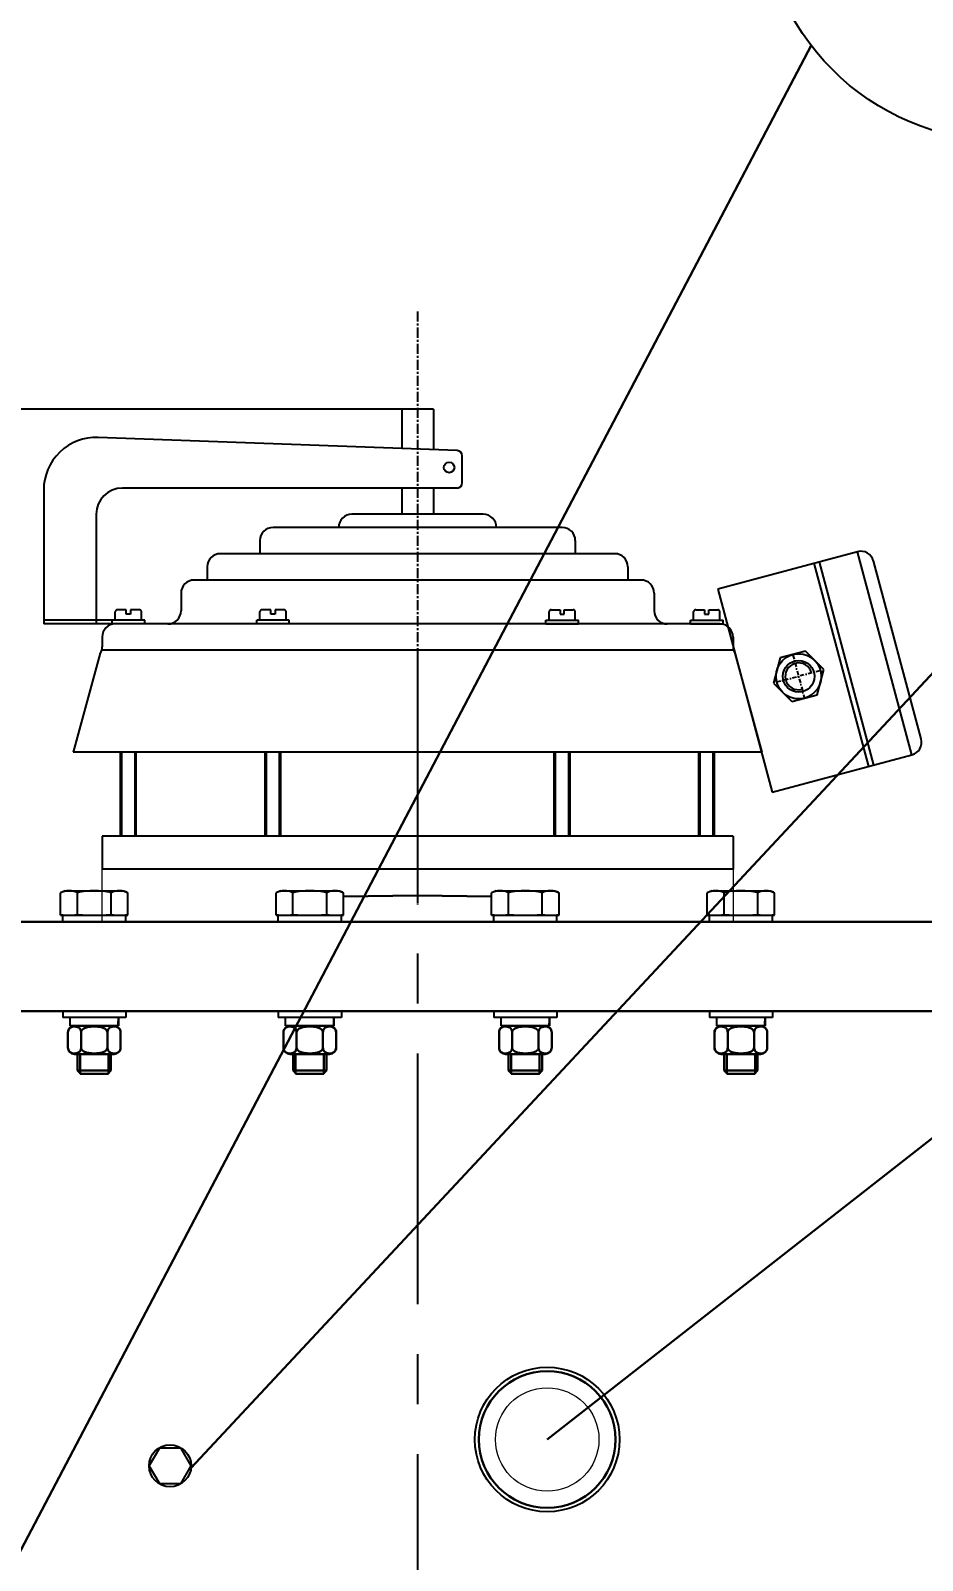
# Model space of a CAD drawing. Extents: x 54056 to 359947, y -41534 to 373650.
# Drawn here: x 80260 to 80599, y -35448 to -34866 of the extents above; entities that cross this region are included whole.
import ezdxf

# ---------------------------------------------------------------- set-up
doc = ezdxf.new("R2010")
doc.units = 0
doc.header["$LTSCALE"] = 3
doc.header["$MEASUREMENT"] = 0
for name, pattern in [('CENTER', [50.8, 31.75, -6.35, 6.35, -6.35]), ('CENTERX2', [20.32, 12.7, -2.54, 2.54, -2.54]), ('DASHDOT', [1, 0.5, -0.25, 0, -0.25])]:
    doc.linetypes.add(name, pattern=pattern)
doc.layers.get('0').update_dxf_attribs({"linetype": 'CONTINUOUS', "lineweight": 30})
doc.layers.get('DEFPOINTS').update_dxf_attribs({"linetype": 'CONTINUOUS', "lineweight": 20})
for name, color, linetype in [('02___PRT_ALL_AXES', 7, 'CONTINUOUS'), ('02__ASM_ALL_AXES', 7, 'CONTINUOUS'), ('08', 1, 'CONTINUOUS'), ('1', 6, 'CENTER'), ('2', 7, 'CONTINUOUS'), ('DASH_DOT_LINE', 255, 'DASHDOT'), ('THICK_LINE', 255, 'CONTINUOUS'), ('THIN_LINE', 255, 'CONTINUOUS')]:
    doc.layers.add(name, color=color, linetype=linetype)
doc.layers.add('DIM', color=4, linetype='CONTINUOUS', lineweight=20)
doc.layers.add('标注、文本', color=3, linetype='CONTINUOUS', lineweight=25)
doc.styles.get("Standard").update_dxf_attribs({"font": 'STFANGSO.TTF', "width": 0.7})
doc.dimstyles.new('1-15', dxfattribs={"dimscale": 20, "dimtxt": 3.5, "dimasz": 2, "dimexe": 1.5, "dimexo": 0.5, "dimgap": 0.5, "dimtad": 1, "dimtoh": 1, "dimdec": 1, "dimdsep": 46, "dimtxsty": 'Standard', "dimcen": 2.5, "dimclrd": 3, "dimclre": 3, "dimclrt": 3, "dimadec": 0, "dimazin": 2, "dimtfac": 1, "dimtdec": 1, "dimtmove": 0, "dimatfit": 2, "dimfxl": 1, "dimarcsym": 0})

# ---------------------------------------------------------------- blocks, each defined once
blk = doc.blocks.new('YALISHIYFANGFAF')
at = {"layer": '1'}
for p, q in [((58212.78, -167523.55), (58211.28, -167523.55)), ((58211.28, -167535.95), (58211.28, -167523.55)), ((58212.78, -167535.95), (58212.78, -167523.55)), ((58207.38, -167528.95), (58207.38, -167525.55)), ((58209.08, -167528.95), (58207.38, -167528.95)), ((58211.28, -167524.75), (58208.18, -167524.75)), ((58209.08, -167530.55), (58209.08, -167528.95)), ((58211.28, -167534.75), (58211.28, -167524.75)), ((58293.56, -167526.75), (58261.56, -167526.75)), ((58207.38, -167533.95), (58207.38, -167530.55)), ((58207.38, -167530.55), (58209.08, -167530.55)), ((58211.28, -167534.75), (58208.18, -167534.75)), ((58293.56, -167532.75), (58261.56, -167532.75)), ((58212.78, -167535.95), (58211.28, -167535.95)), ((58207.38, -167583.95), (58207.38, -167580.55)), ((58211.28, -167579.75), (58208.18, -167579.75)), ((58212.78, -167578.55), (58211.28, -167578.55)), ((58211.28, -167590.95), (58211.28, -167578.55)), ((58211.28, -167589.75), (58211.28, -167579.75)), ((58212.78, -167590.95), (58212.78, -167578.55)), ((58293.56, -167581.75), (58261.56, -167581.75)), ((58209.08, -167583.95), (58207.38, -167583.95)), ((58207.38, -167588.95), (58207.38, -167585.55)), ((58207.38, -167585.55), (58209.08, -167585.55)), ((58209.08, -167585.55), (58209.08, -167583.95)), ((58293.56, -167587.75), (58261.56, -167587.75)), ((58211.28, -167589.75), (58208.18, -167589.75)), ((58212.78, -167590.95), (58211.28, -167590.95)), ((58207.38, -167690.55), (58207.38, -167693.95)), ((58211.28, -167689.75), (58208.18, -167689.75)), ((58212.78, -167688.55), (58211.28, -167688.55)), ((58211.28, -167688.55), (58211.28, -167700.95)), ((58211.28, -167689.75), (58211.28, -167699.75)), ((58212.78, -167688.55), (58212.78, -167700.95)), ((58293.56, -167691.75), (58261.56, -167691.75)), ((58207.38, -167693.95), (58209.08, -167693.95)), ((58209.08, -167695.55), (58207.38, -167695.55)), ((58207.38, -167695.55), (58207.38, -167698.95)), ((58209.08, -167693.95), (58209.08, -167695.55)), ((58293.56, -167697.75), (58261.56, -167697.75)), ((58211.28, -167699.75), (58208.18, -167699.75)), ((58212.78, -167700.95), (58211.28, -167700.95)), ((58211.28, -167744.75), (58208.18, -167744.75)), ((58212.78, -167743.55), (58211.28, -167743.55)), ((58211.28, -167743.55), (58211.28, -167755.95)), ((58211.28, -167744.75), (58211.28, -167754.75)), ((58212.78, -167743.55), (58212.78, -167755.95)), ((58207.38, -167745.55), (58207.38, -167748.95)), ((58207.38, -167748.95), (58209.08, -167748.95)), ((58209.08, -167750.55), (58207.38, -167750.55)), ((58207.38, -167750.55), (58207.38, -167753.95)), ((58209.08, -167748.95), (58209.08, -167750.55)), ((58293.56, -167746.75), (58261.56, -167746.75)), ((58211.28, -167754.75), (58208.18, -167754.75)), ((58212.78, -167755.95), (58211.28, -167755.95)), ((58293.56, -167752.75), (58261.56, -167752.75))]:
    blk.add_line(p, q, dxfattribs=at)
at = {"layer": '1', "color": 1, "linetype": 'CENTERX2', "lineweight": -3, "ltscale": 0.1}
blk.add_line((58093.96, -167639.75), (58319.66, -167639.75), dxfattribs=at)
at = {"layer": '1'}
for centre, start, end in [((58208.18, -167525.55), 90, 180), ((58208.18, -167533.95), 180, 270), ((58208.18, -167580.55), 90, 180), ((58208.18, -167588.95), 180, 270), ((58208.18, -167690.55), 90, 180), ((58208.18, -167698.95), 180, 270), ((58208.18, -167745.55), 90, 180), ((58208.18, -167753.95), 180, 270)]:
    blk.add_arc(centre, 0.8, start, end, dxfattribs=at)
at = {"layer": '2'}
for p, q in [((58293.56, -167527.25), (58261.56, -167527.25)), ((58293.56, -167532.25), (58261.56, -167532.25)), ((58293.56, -167582.25), (58261.56, -167582.25)), ((58293.56, -167587.25), (58261.56, -167587.25)), ((58293.56, -167692.25), (58261.56, -167692.25)), ((58293.56, -167697.25), (58261.56, -167697.25)), ((58293.56, -167747.25), (58261.56, -167747.25)), ((58293.56, -167752.25), (58261.56, -167752.25))]:
    blk.add_line(p, q, dxfattribs=at)
at = {"layer": 'DASH_DOT_LINE', "color": 1, "linetype": 'DASHDOT'}
for p, q in [((58230.56, -167486.76), (58234.86, -167502.8)), ((58224.69, -167496.93), (58240.73, -167492.63))]:
    blk.add_line(p, q, dxfattribs=at)
at = {"layer": 'THICK_LINE', "color": 95, "linetype": 'Continuous'}
for p, q in [((58230.14, -167485.19), (58223.12, -167492.21)), ((58239.73, -167487.76), (58230.14, -167485.19)), ((58242.29, -167497.35), (58239.73, -167487.76)), ((58223.12, -167492.21), (58225.69, -167501.8)), ((58235.28, -167504.37), (58242.29, -167497.35)), ((58225.69, -167501.8), (58235.28, -167504.37))]:
    blk.add_line(p, q, dxfattribs=at)
for radius in [8.6, 6]:
    blk.add_circle((58232.71, -167494.78), radius, dxfattribs=at)
at = {"layer": 'THIN_LINE', "color": 7, "linetype": 'Continuous'}
blk.add_arc((58232.71, -167494.78), 5.1, 105, 15, dxfattribs=at)
at = {"layer": '标注、文本'}
for p, q in [((58262.57, -167451.69), (58185.3, -167472.39)), ((58256.45, -167448.15), (58188.83, -167466.27)), ((58276.81, -167504.81), (58262.57, -167451.69)), ((58266.45, -167466.17), (58189.18, -167486.88)), ((58266.97, -167468.11), (58189.7, -167488.81)), ((58185.3, -167472.39), (58199.53, -167525.52)), ((58199.53, -167525.52), (58276.81, -167504.81)), ((58223.95, -167519.06), (58261.56, -167508.75)), ((58261.56, -167508.75), (58261.56, -167770.75)), ((58217.78, -167519.75), (58221.43, -167519.75)), ((58222.78, -167519.75), (58222.78, -167759.75)), ((58293.56, -167519.75), (58293.56, -167759.75)), ((58293.56, -167519.75), (58306.06, -167519.75)), ((58306.06, -167519.75), (58306.06, -167759.75)), ((58212.78, -167524.75), (58212.78, -167544.75)), ((58212.78, -167544.75), (58212.78, -167734.75)), ((58201.06, -167549.75), (58207.78, -167549.75)), ((58196.06, -167554.75), (58196.06, -167724.75)), ((58191.06, -167559.75), (58196.06, -167559.75)), ((58186.06, -167564.75), (58186.06, -167714.75)), ((58181.06, -167579.75), (58186.06, -167579.75)), ((58176.06, -167584.75), (58176.06, -167694.75)), ((58176.06, -167609.75), (58176.06, -167609.75)), ((58171.06, -167614.75), (58171.06, -167664.75)), ((58146.83, -167624.68), (58141.82, -167761.26)), ((58159.06, -167622.75), (58148.83, -167622.75)), ((58161.06, -167624.75), (58161.06, -167751.99)), ((58131.06, -167633.75), (58131.06, -167645.75)), ((58131.06, -167633.75), (58146.5, -167633.75)), ((58161.06, -167633.75), (58171.06, -167633.75)), ((58131.06, -167645.75), (58146.06, -167645.75)), ((58161.06, -167645.75), (58171.06, -167645.75)), ((58176.06, -167669.75), (58176.06, -167669.75)), ((58181.06, -167699.75), (58186.06, -167699.75)), ((58191.06, -167719.75), (58196.06, -167719.75)), ((58201.06, -167729.75), (58207.78, -167729.75)), ((58212.78, -167734.75), (58212.78, -167754.75)), ((58211.28, -167755.95), (58211.28, -167781.99)), ((58212.78, -167754.75), (58212.78, -167781.99)), ((58171.06, -167761.99), (58212.78, -167761.99)), ((58217.78, -167759.75), (58221.43, -167759.75)), ((58223.95, -167760.44), (58261.56, -167770.75)), ((58293.56, -167759.75), (58306.06, -167759.75)), ((58161.81, -167781.99), (58212.78, -167781.99))]:
    blk.add_line(p, q, dxfattribs=at)
blk.add_circle((58153.25, -167627.75), 2, dxfattribs=at)
for centre, radius, start, end in [((58257.74, -167452.98), 5, 15, 105), ((58190.13, -167471.1), 5, 105, 195), ((58217.78, -167524.75), 5, 90, 180), ((58221.43, -167514.75), 5, 270, 300.36239), ((58207.78, -167544.75), 5, 270, 0), ((58201.06, -167554.75), 5, 90, 180), ((58191.06, -167564.75), 5, 90, 180), ((58181.06, -167584.75), 5, 90, 180), ((58176.06, -167614.75), 5, 90, 180), ((58148.83, -167624.75), 2, 90, 177.89826), ((58159.06, -167624.75), 2, 0, 90), ((58176.06, -167664.75), 5, 180, 270), ((58181.06, -167694.75), 5, 180, 270), ((58191.06, -167714.75), 5, 180, 270), ((58201.06, -167724.75), 5, 180, 270), ((58207.78, -167734.75), 5, 360, 90), ((58171.06, -167751.99), 10, 180, 270), ((58217.78, -167754.75), 5, 180, 270), ((58161.81, -167761.99), 20, 177.89826, 270), ((58221.43, -167764.75), 5, 59.63761, 90)]:
    blk.add_arc(centre, radius, start, end, dxfattribs=at)
blk = doc.blocks.new('*D80')
at = {"color": 3, "linetype": 'ByBlock', "lineweight": -2, "transparency": 16777216}
for p, q in [((80402.74, -35010.15), (78008.98, -35010.15)), ((78038.98, -35050.15), (78038.98, -37325.15)), ((78746.13, -37365.15), (78008.98, -37365.15))]:
    blk.add_line(p, q, dxfattribs=at)
at = {"color": 3, "linetype": 'ByBlock', "transparency": 16777216}
for points in [[(78032.32, -35050.15), (78045.65, -35050.15), (78038.98, -35010.15)], [(78032.32, -37325.15), (78045.65, -37325.15), (78038.98, -37365.15)]]:
    blk.add_solid(points, dxfattribs=at)
at = {"layer": 'DEFPOINTS', "color": 0, "linetype": 'ByBlock', "transparency": 16777216}
for p in [(80412.74, -35010.15), (78038.98, -37365.15), (78756.13, -37365.15)]:
    blk.add_point(p, dxfattribs=at)
at = {"color": 3, "linetype": 'ByBlock', "lineweight": 30, "transparency": 16777216, "insert": (77993.14, -36187.65), "char_height": 70, "attachment_point": 5, "rotation": 90}
blk.add_mtext('2105', dxfattribs=at)

msp = doc.modelspace()

# ---------------------------------------------------------------- linework, layer by layer
at = {"color": 1, "linetype": 'ByBlock'}
for p, q in [((80320.527, -35413.116), (80829.066, -34867.672)), ((80219.843, -35512.353), (80556.464, -34871.772)), ((80456.065, -35402.153), (81133.563, -34871.772))]:
    msp.add_line(p, q, dxfattribs=at)
at = {"color": 7, "linetype": 'Continuous'}
for p, q in [((80406.74, -35195.153), (80378.572, -35195.555)), ((80406.74, -35195.153), (80434.908, -35195.555)), ((79425.74, -35205.153), (81387.74, -35205.153)), ((80270.908, -35202.653), (80271.864, -35202.653)), ((80276.369, -35202.653), (80279.236, -35202.653)), ((80288.244, -35202.653), (80291.111, -35202.653)), ((80295.616, -35202.653), (80296.572, -35202.653)), ((80352.908, -35202.653), (80353.864, -35202.653)), ((80358.369, -35202.653), (80361.236, -35202.653)), ((80370.244, -35202.653), (80373.111, -35202.653)), ((80377.616, -35202.653), (80378.572, -35202.653)), ((80434.908, -35202.653), (80435.864, -35202.653)), ((80440.369, -35202.653), (80443.236, -35202.653)), ((80452.244, -35202.653), (80455.111, -35202.653)), ((80459.616, -35202.653), (80460.572, -35202.653)), ((80516.908, -35202.653), (80517.864, -35202.653)), ((80522.369, -35202.653), (80525.236, -35202.653)), ((80534.244, -35202.653), (80537.111, -35202.653)), ((80541.616, -35202.653), (80542.572, -35202.653)), ((81210.74, -35239.153), (79419.74, -35239.153)), ((80273.725, -35253.049), (80273.725, -35247.257)), ((80274.54, -35244.753), (80292.94, -35244.753)), ((80278.733, -35253.049), (80278.733, -35247.257)), ((80288.748, -35253.049), (80288.748, -35247.257)), ((80292.744, -35244.753), (80292.744, -35244.747)), ((80292.94, -35244.753), (80292.94, -35241.98)), ((80293.755, -35253.049), (80293.755, -35247.257)), ((80355.725, -35253.049), (80355.725, -35247.257)), ((80356.54, -35244.753), (80374.94, -35244.753)), ((80360.733, -35253.049), (80360.733, -35247.257)), ((80370.748, -35253.049), (80370.748, -35247.257)), ((80374.744, -35244.753), (80374.744, -35244.747)), ((80374.94, -35244.753), (80374.94, -35241.98)), ((80375.755, -35253.049), (80375.755, -35247.257)), ((80437.725, -35253.049), (80437.725, -35247.257)), ((80438.54, -35244.753), (80456.94, -35244.753)), ((80442.733, -35253.049), (80442.733, -35247.257)), ((80452.748, -35253.049), (80452.748, -35247.257)), ((80456.744, -35244.753), (80456.744, -35244.747)), ((80456.94, -35244.753), (80456.94, -35241.98)), ((80457.755, -35253.049), (80457.755, -35247.257)), ((80519.725, -35253.049), (80519.725, -35247.257)), ((80520.54, -35244.753), (80538.94, -35244.753)), ((80524.733, -35253.049), (80524.733, -35247.257)), ((80534.748, -35253.049), (80534.748, -35247.257)), ((80538.744, -35244.753), (80538.744, -35244.747)), ((80538.94, -35244.753), (80538.94, -35241.98)), ((80539.755, -35253.049), (80539.755, -35247.257)), ((80276.229, -35255.553), (80291.251, -35255.553)), ((80277.39, -35255.553), (80277.39, -35261.708)), ((80290.09, -35255.553), (80290.09, -35261.708)), ((80358.229, -35255.553), (80373.251, -35255.553)), ((80359.39, -35255.553), (80359.39, -35261.708)), ((80372.09, -35255.553), (80372.09, -35261.708)), ((80440.229, -35255.553), (80455.251, -35255.553)), ((80441.39, -35255.553), (80441.39, -35261.708)), ((80454.09, -35255.553), (80454.09, -35261.708)), ((80522.229, -35255.553), (80537.251, -35255.553)), ((80523.39, -35255.553), (80523.39, -35261.708)), ((80536.09, -35255.553), (80536.09, -35261.708)), ((80278.66, -35262.978), (80277.39, -35261.708)), ((80290.09, -35261.708), (80277.39, -35261.708)), ((80278.343, -35262.978), (80289.138, -35262.978)), ((80288.82, -35262.978), (80290.09, -35261.708)), ((80360.66, -35262.978), (80359.39, -35261.708)), ((80372.09, -35261.708), (80359.39, -35261.708)), ((80360.343, -35262.978), (80371.138, -35262.978)), ((80370.82, -35262.978), (80372.09, -35261.708)), ((80442.66, -35262.978), (80441.39, -35261.708)), ((80454.09, -35261.708), (80441.39, -35261.708)), ((80442.343, -35262.978), (80453.138, -35262.978)), ((80452.82, -35262.978), (80454.09, -35261.708)), ((80524.66, -35262.978), (80523.39, -35261.708)), ((80536.09, -35261.708), (80523.39, -35261.708)), ((80524.343, -35262.978), (80535.138, -35262.978)), ((80534.82, -35262.978), (80536.09, -35261.708))]:
    msp.add_line(p, q, dxfattribs=at)
at = {"color": 2, "linetype": 'Continuous'}
for p, q in [((80278.343, -35262.978), (80278.343, -35255.553)), ((80289.138, -35262.978), (80289.138, -35255.553)), ((80360.343, -35262.978), (80360.343, -35255.553)), ((80371.138, -35262.978), (80371.138, -35255.553)), ((80442.343, -35262.978), (80442.343, -35255.553)), ((80453.138, -35262.978), (80453.138, -35255.553)), ((80524.343, -35262.978), (80524.343, -35255.553)), ((80535.138, -35262.978), (80535.138, -35255.553))]:
    msp.add_line(p, q, dxfattribs=at)
at = {"color": 7, "linetype": 'Continuous'}
msp.add_circle((80456.065, -35402.153), 26, dxfattribs=at)
for centre, start, end in [((80276.229, -35247.257), 90, 179.999794), ((80291.251, -35247.257), 0, 90), ((80358.229, -35247.257), 90, 179.999794), ((80373.251, -35247.257), 0, 90), ((80440.229, -35247.257), 90, 179.999794), ((80455.251, -35247.257), 0, 90), ((80522.229, -35247.257), 90, 179.999794), ((80537.251, -35247.257), 0, 90), ((80276.229, -35253.049), 180.000002, 270), ((80291.251, -35253.049), 270, 359.999871), ((80358.229, -35253.049), 180.000002, 270), ((80373.251, -35253.049), 270, 359.999871), ((80440.229, -35253.049), 180.000002, 270), ((80455.251, -35253.049), 270, 359.999871), ((80522.229, -35253.049), 180.000002, 270), ((80537.251, -35253.049), 270, 359.999871)]:
    msp.add_arc(centre, 2.504, start, end, dxfattribs=at)
for centre, start_param, end_param in [((80283.74, -35241.48), 4.5058642, 4.7015192), ((80283.74, -35241.98), -1.7457208, -1.5527772), ((80365.74, -35241.48), 4.5058642, 4.7015192), ((80365.74, -35241.98), -1.7457208, -1.5527772), ((80447.74, -35241.48), 4.5058642, 4.7015192), ((80447.74, -35241.98), -1.7457208, -1.5527772), ((80529.74, -35241.48), 4.5058642, 4.7015192), ((80529.74, -35241.98), -1.7457208, -1.5527772)]:
    msp.add_ellipse(centre, major_axis=(0, 15.935), ratio=0.5773503, start_param=start_param, end_param=end_param, dxfattribs=at)
for points, knots in [([(80277.39, -35245.228), (80277.063, -35245.106), (80276.36, -35245.001), (80275.281, -35245.085), (80274.073, -35245.686), (80273.725, -35246.699), (80273.725, -35247.257)], [0, 0, 0, 0, 0.2140288, 0.4263906, 0.658478, 1, 1, 1, 1]), ([(80278.733, -35247.257), (80278.733, -35246.751), (80278.461, -35245.848), (80277.714, -35245.349), (80277.39, -35245.228)], [0, 0, 0, 0, 0.5933627, 1, 1, 1, 1]), ([(80288.748, -35247.257), (80288.748, -35247.011), (80288.588, -35246.512), (80288.056, -35245.975), (80287.404, -35245.606), (80286.463, -35245.279), (80285.23, -35245.081), (80283.741, -35245.018), (80282.251, -35245.081), (80281.018, -35245.278), (80280.077, -35245.606), (80279.425, -35245.975), (80278.892, -35246.512), (80278.733, -35247.011), (80278.733, -35247.257)], [0, 0, 0, 0, 0.0619982, 0.1243731, 0.1869244, 0.2495357, 0.3746946, 0.4999514, 0.6252133, 0.7503915, 0.8130192, 0.8755882, 0.9379929, 1, 1, 1, 1]), ([(80290.09, -35245.228), (80289.765, -35245.35), (80289.019, -35245.848), (80288.748, -35246.751), (80288.748, -35247.257)], [0, 0, 0, 0, 0.4066719, 1, 1, 1, 1]), ([(80293.755, -35247.257), (80293.755, -35246.699), (80293.407, -35245.686), (80292.199, -35245.085), (80291.12, -35245.001), (80290.417, -35245.106), (80290.09, -35245.228)], [0, 0, 0, 0, 0.3414928, 0.5735687, 0.7859444, 1, 1, 1, 1]), ([(80359.39, -35245.228), (80359.063, -35245.106), (80358.36, -35245.001), (80357.281, -35245.085), (80356.073, -35245.686), (80355.725, -35246.699), (80355.725, -35247.257)], [0, 0, 0, 0, 0.2140288, 0.4263906, 0.658478, 1, 1, 1, 1]), ([(80360.733, -35247.257), (80360.733, -35246.751), (80360.461, -35245.848), (80359.714, -35245.349), (80359.39, -35245.228)], [0, 0, 0, 0, 0.5933627, 1, 1, 1, 1]), ([(80370.748, -35247.257), (80370.748, -35247.011), (80370.588, -35246.512), (80370.056, -35245.975), (80369.404, -35245.606), (80368.463, -35245.279), (80367.23, -35245.081), (80365.741, -35245.018), (80364.251, -35245.081), (80363.018, -35245.278), (80362.077, -35245.606), (80361.425, -35245.975), (80360.892, -35246.512), (80360.733, -35247.011), (80360.733, -35247.257)], [0, 0, 0, 0, 0.0619982, 0.1243731, 0.1869244, 0.2495357, 0.3746946, 0.4999514, 0.6252133, 0.7503915, 0.8130192, 0.8755882, 0.9379929, 1, 1, 1, 1]), ([(80372.09, -35245.228), (80371.765, -35245.35), (80371.019, -35245.848), (80370.748, -35246.751), (80370.748, -35247.257)], [0, 0, 0, 0, 0.4066719, 1, 1, 1, 1]), ([(80375.755, -35247.257), (80375.755, -35246.699), (80375.407, -35245.686), (80374.199, -35245.085), (80373.12, -35245.001), (80372.417, -35245.106), (80372.09, -35245.228)], [0, 0, 0, 0, 0.3414928, 0.5735687, 0.7859444, 1, 1, 1, 1]), ([(80441.39, -35245.228), (80441.063, -35245.106), (80440.36, -35245.001), (80439.281, -35245.085), (80438.073, -35245.686), (80437.725, -35246.699), (80437.725, -35247.257)], [0, 0, 0, 0, 0.2140288, 0.4263906, 0.658478, 1, 1, 1, 1]), ([(80442.733, -35247.257), (80442.733, -35246.751), (80442.461, -35245.848), (80441.714, -35245.349), (80441.39, -35245.228)], [0, 0, 0, 0, 0.5933627, 1, 1, 1, 1]), ([(80452.748, -35247.257), (80452.748, -35247.011), (80452.588, -35246.512), (80452.056, -35245.975), (80451.404, -35245.606), (80450.463, -35245.279), (80449.23, -35245.081), (80447.741, -35245.018), (80446.251, -35245.081), (80445.018, -35245.278), (80444.077, -35245.606), (80443.425, -35245.975), (80442.892, -35246.512), (80442.733, -35247.011), (80442.733, -35247.257)], [0, 0, 0, 0, 0.0619982, 0.1243731, 0.1869244, 0.2495357, 0.3746946, 0.4999514, 0.6252133, 0.7503915, 0.8130192, 0.8755882, 0.9379929, 1, 1, 1, 1]), ([(80454.09, -35245.228), (80453.765, -35245.35), (80453.019, -35245.848), (80452.748, -35246.751), (80452.748, -35247.257)], [0, 0, 0, 0, 0.4066719, 1, 1, 1, 1]), ([(80457.755, -35247.257), (80457.755, -35246.699), (80457.407, -35245.686), (80456.199, -35245.085), (80455.12, -35245.001), (80454.417, -35245.106), (80454.09, -35245.228)], [0, 0, 0, 0, 0.3414928, 0.5735687, 0.7859444, 1, 1, 1, 1]), ([(80523.39, -35245.228), (80523.063, -35245.106), (80522.36, -35245.001), (80521.281, -35245.085), (80520.073, -35245.686), (80519.725, -35246.699), (80519.725, -35247.257)], [0, 0, 0, 0, 0.2140288, 0.4263906, 0.658478, 1, 1, 1, 1]), ([(80524.733, -35247.257), (80524.733, -35246.751), (80524.461, -35245.848), (80523.714, -35245.349), (80523.39, -35245.228)], [0, 0, 0, 0, 0.5933627, 1, 1, 1, 1]), ([(80534.748, -35247.257), (80534.748, -35247.011), (80534.588, -35246.512), (80534.056, -35245.975), (80533.404, -35245.606), (80532.463, -35245.279), (80531.23, -35245.081), (80529.741, -35245.018), (80528.251, -35245.081), (80527.018, -35245.278), (80526.077, -35245.606), (80525.425, -35245.975), (80524.892, -35246.512), (80524.733, -35247.011), (80524.733, -35247.257)], [0, 0, 0, 0, 0.0619982, 0.1243731, 0.1869244, 0.2495357, 0.3746946, 0.4999514, 0.6252133, 0.7503915, 0.8130192, 0.8755882, 0.9379929, 1, 1, 1, 1]), ([(80536.09, -35245.228), (80535.765, -35245.35), (80535.019, -35245.848), (80534.748, -35246.751), (80534.748, -35247.257)], [0, 0, 0, 0, 0.4066719, 1, 1, 1, 1]), ([(80539.755, -35247.257), (80539.755, -35246.699), (80539.407, -35245.686), (80538.199, -35245.085), (80537.12, -35245.001), (80536.417, -35245.106), (80536.09, -35245.228)], [0, 0, 0, 0, 0.3414928, 0.5735687, 0.7859444, 1, 1, 1, 1]), ([(80273.725, -35253.049), (80273.725, -35253.607), (80274.073, -35254.619), (80275.281, -35255.221), (80276.36, -35255.304), (80277.063, -35255.2), (80277.39, -35255.077)], [0, 0, 0, 0, 0.3414567, 0.5735418, 0.7859316, 1, 1, 1, 1]), ([(80277.39, -35255.077), (80277.715, -35254.956), (80278.461, -35254.458), (80278.733, -35253.554), (80278.733, -35253.049)], [0, 0, 0, 0, 0.4066668, 1, 1, 1, 1]), ([(80278.733, -35253.049), (80278.733, -35253.295), (80278.892, -35253.793), (80279.424, -35254.33), (80280.076, -35254.7), (80281.017, -35255.027), (80282.25, -35255.225), (80283.739, -35255.288), (80285.229, -35255.225), (80286.462, -35255.027), (80287.403, -35254.7), (80288.055, -35254.331), (80288.588, -35253.794), (80288.748, -35253.295), (80288.748, -35253.049)], [0, 0, 0, 0, 0.0619976, 0.1243723, 0.1869241, 0.249535, 0.3746935, 0.4999505, 0.6252127, 0.7503919, 0.8130201, 0.8755886, 0.9379912, 1, 1, 1, 1]), ([(80288.748, -35253.049), (80288.748, -35253.554), (80289.019, -35254.458), (80289.765, -35254.956), (80290.09, -35255.078)], [0, 0, 0, 0, 0.5933064, 1, 1, 1, 1]), ([(80290.09, -35255.078), (80290.417, -35255.2), (80291.12, -35255.304), (80292.199, -35255.221), (80293.407, -35254.62), (80293.755, -35253.607), (80293.755, -35253.049)], [0, 0, 0, 0, 0.2140404, 0.4264122, 0.6585092, 1, 1, 1, 1]), ([(80355.725, -35253.049), (80355.725, -35253.607), (80356.073, -35254.619), (80357.281, -35255.221), (80358.36, -35255.304), (80359.063, -35255.2), (80359.39, -35255.077)], [0, 0, 0, 0, 0.3414567, 0.5735418, 0.7859316, 1, 1, 1, 1]), ([(80359.39, -35255.077), (80359.715, -35254.956), (80360.461, -35254.458), (80360.733, -35253.554), (80360.733, -35253.049)], [0, 0, 0, 0, 0.4066668, 1, 1, 1, 1]), ([(80360.733, -35253.049), (80360.733, -35253.295), (80360.892, -35253.793), (80361.424, -35254.33), (80362.076, -35254.7), (80363.017, -35255.027), (80364.25, -35255.225), (80365.739, -35255.288), (80367.229, -35255.225), (80368.462, -35255.027), (80369.403, -35254.7), (80370.055, -35254.331), (80370.588, -35253.794), (80370.748, -35253.295), (80370.748, -35253.049)], [0, 0, 0, 0, 0.0619976, 0.1243723, 0.1869241, 0.249535, 0.3746935, 0.4999505, 0.6252127, 0.7503919, 0.8130201, 0.8755886, 0.9379912, 1, 1, 1, 1]), ([(80370.748, -35253.049), (80370.748, -35253.554), (80371.019, -35254.458), (80371.765, -35254.956), (80372.09, -35255.078)], [0, 0, 0, 0, 0.5933064, 1, 1, 1, 1]), ([(80372.09, -35255.078), (80372.417, -35255.2), (80373.12, -35255.304), (80374.199, -35255.221), (80375.407, -35254.62), (80375.755, -35253.607), (80375.755, -35253.049)], [0, 0, 0, 0, 0.2140404, 0.4264122, 0.6585092, 1, 1, 1, 1]), ([(80437.725, -35253.049), (80437.725, -35253.607), (80438.073, -35254.619), (80439.281, -35255.221), (80440.36, -35255.304), (80441.063, -35255.2), (80441.39, -35255.077)], [0, 0, 0, 0, 0.3414567, 0.5735418, 0.7859316, 1, 1, 1, 1]), ([(80441.39, -35255.077), (80441.715, -35254.956), (80442.461, -35254.458), (80442.733, -35253.554), (80442.733, -35253.049)], [0, 0, 0, 0, 0.4066668, 1, 1, 1, 1]), ([(80442.733, -35253.049), (80442.733, -35253.295), (80442.892, -35253.793), (80443.424, -35254.33), (80444.076, -35254.7), (80445.017, -35255.027), (80446.25, -35255.225), (80447.739, -35255.288), (80449.229, -35255.225), (80450.462, -35255.027), (80451.403, -35254.7), (80452.055, -35254.331), (80452.588, -35253.794), (80452.748, -35253.295), (80452.748, -35253.049)], [0, 0, 0, 0, 0.0619976, 0.1243723, 0.1869241, 0.249535, 0.3746935, 0.4999505, 0.6252127, 0.7503919, 0.8130201, 0.8755886, 0.9379912, 1, 1, 1, 1]), ([(80452.748, -35253.049), (80452.748, -35253.554), (80453.019, -35254.458), (80453.765, -35254.956), (80454.09, -35255.078)], [0, 0, 0, 0, 0.5933064, 1, 1, 1, 1]), ([(80454.09, -35255.078), (80454.417, -35255.2), (80455.12, -35255.304), (80456.199, -35255.221), (80457.407, -35254.62), (80457.755, -35253.607), (80457.755, -35253.049)], [0, 0, 0, 0, 0.2140404, 0.4264122, 0.6585092, 1, 1, 1, 1]), ([(80519.725, -35253.049), (80519.725, -35253.607), (80520.073, -35254.619), (80521.281, -35255.221), (80522.36, -35255.304), (80523.063, -35255.2), (80523.39, -35255.077)], [0, 0, 0, 0, 0.3414567, 0.5735418, 0.7859316, 1, 1, 1, 1]), ([(80523.39, -35255.077), (80523.715, -35254.956), (80524.461, -35254.458), (80524.733, -35253.554), (80524.733, -35253.049)], [0, 0, 0, 0, 0.4066668, 1, 1, 1, 1]), ([(80524.733, -35253.049), (80524.733, -35253.295), (80524.892, -35253.793), (80525.424, -35254.33), (80526.076, -35254.7), (80527.017, -35255.027), (80528.25, -35255.225), (80529.739, -35255.288), (80531.229, -35255.225), (80532.462, -35255.027), (80533.403, -35254.7), (80534.055, -35254.331), (80534.588, -35253.794), (80534.748, -35253.295), (80534.748, -35253.049)], [0, 0, 0, 0, 0.0619976, 0.1243723, 0.1869241, 0.249535, 0.3746935, 0.4999505, 0.6252127, 0.7503919, 0.8130201, 0.8755886, 0.9379912, 1, 1, 1, 1]), ([(80534.748, -35253.049), (80534.748, -35253.554), (80535.019, -35254.458), (80535.765, -35254.956), (80536.09, -35255.078)], [0, 0, 0, 0, 0.5933064, 1, 1, 1, 1]), ([(80536.09, -35255.078), (80536.417, -35255.2), (80537.12, -35255.304), (80538.199, -35255.221), (80539.407, -35254.62), (80539.755, -35253.607), (80539.755, -35253.049)], [0, 0, 0, 0, 0.2140404, 0.4264122, 0.6585092, 1, 1, 1, 1])]:
    msp.add_open_spline(points, degree=3, knots=knots, dxfattribs=at)
at = {"layer": '02___PRT_ALL_AXES', "color": 7, "linetype": 'Continuous'}
for p, q in [((80272.628, -35193.407), (80270.908, -35194.119)), ((80270.908, -35202.653), (80270.908, -35194.119)), ((80272.628, -35193.407), (80294.853, -35193.407)), ((80277.324, -35202.653), (80277.324, -35194.119)), ((80290.156, -35202.653), (80290.156, -35194.119)), ((80294.853, -35193.407), (80296.572, -35194.119)), ((80296.572, -35202.653), (80296.572, -35194.119)), ((80354.628, -35193.407), (80352.908, -35194.119)), ((80352.908, -35202.653), (80352.908, -35194.119)), ((80354.628, -35193.407), (80376.853, -35193.407)), ((80359.324, -35202.653), (80359.324, -35194.119)), ((80372.156, -35202.653), (80372.156, -35194.119)), ((80376.853, -35193.407), (80378.572, -35194.119)), ((80378.572, -35202.653), (80378.572, -35194.119)), ((80436.628, -35193.407), (80434.908, -35194.119)), ((80434.908, -35202.653), (80434.908, -35194.119)), ((80436.628, -35193.407), (80458.853, -35193.407)), ((80441.324, -35202.653), (80441.324, -35194.119)), ((80454.156, -35202.653), (80454.156, -35194.119)), ((80458.853, -35193.407), (80460.572, -35194.119)), ((80460.572, -35202.653), (80460.572, -35194.119)), ((80518.628, -35193.407), (80516.908, -35194.119)), ((80516.908, -35202.653), (80516.908, -35194.119)), ((80518.628, -35193.407), (80540.853, -35193.407)), ((80523.324, -35202.653), (80523.324, -35194.119)), ((80536.156, -35202.653), (80536.156, -35194.119)), ((80540.853, -35193.407), (80542.572, -35194.119)), ((80542.572, -35202.653), (80542.572, -35194.119)), ((80271.74, -35205.153), (80271.74, -35202.653)), ((80271.864, -35202.653), (80276.369, -35202.653)), ((80279.236, -35202.653), (80288.244, -35202.653)), ((80291.111, -35202.653), (80295.616, -35202.653)), ((80295.74, -35205.153), (80295.74, -35202.653)), ((80353.74, -35205.153), (80353.74, -35202.653)), ((80353.864, -35202.653), (80358.369, -35202.653)), ((80361.236, -35202.653), (80370.244, -35202.653)), ((80373.111, -35202.653), (80377.616, -35202.653)), ((80377.74, -35205.153), (80377.74, -35202.653)), ((80435.74, -35205.153), (80435.74, -35202.653)), ((80435.864, -35202.653), (80440.369, -35202.653)), ((80443.236, -35202.653), (80452.244, -35202.653)), ((80455.111, -35202.653), (80459.616, -35202.653)), ((80459.74, -35205.153), (80459.74, -35202.653)), ((80517.74, -35205.153), (80517.74, -35202.653)), ((80517.864, -35202.653), (80522.369, -35202.653)), ((80525.236, -35202.653), (80534.244, -35202.653)), ((80537.111, -35202.653), (80541.616, -35202.653)), ((80541.74, -35205.153), (80541.74, -35202.653)), ((80271.74, -35239.153), (80271.74, -35241.653)), ((80295.74, -35239.153), (80295.74, -35241.653)), ((80353.74, -35239.153), (80353.74, -35241.653)), ((80377.74, -35239.153), (80377.74, -35241.653)), ((80435.74, -35239.153), (80435.74, -35241.653)), ((80459.74, -35239.153), (80459.74, -35241.653)), ((80517.74, -35239.153), (80517.74, -35241.653)), ((80541.74, -35239.153), (80541.74, -35241.653)), ((80295.74, -35241.653), (80271.74, -35241.653)), ((80274.54, -35244.753), (80274.54, -35241.653)), ((80377.74, -35241.653), (80353.74, -35241.653)), ((80356.54, -35244.753), (80356.54, -35241.653)), ((80459.74, -35241.653), (80435.74, -35241.653)), ((80438.54, -35244.753), (80438.54, -35241.653)), ((80541.74, -35241.653), (80517.74, -35241.653)), ((80520.54, -35244.753), (80520.54, -35241.653)), ((80304.685, -35412.153), (80308.635, -35405.311)), ((80308.635, -35405.311), (80316.535, -35405.311)), ((80316.535, -35405.311), (80320.485, -35412.153)), ((80308.635, -35418.994), (80304.685, -35412.153)), ((80320.485, -35412.153), (80316.535, -35418.994)), ((80316.535, -35418.994), (80308.635, -35418.994))]:
    msp.add_line(p, q, dxfattribs=at)
for centre, radius in [((80456.065, -35402.153), 27.5), ((80312.585, -35412.153), 8)]:
    msp.add_circle(centre, radius, dxfattribs=at)
for points, knots in [([(80272.664, -35193.562), (80272.516, -35193.593), (80271.918, -35193.736), (80271.336, -35193.942), (80270.908, -35194.119)], [0, 0, 0, 0, 0.2461746, 1, 1, 1, 1]), ([(80274.116, -35193.407), (80273.995, -35193.407), (80273.508, -35193.42), (80273.022, -35193.487), (80272.664, -35193.562)], [0, 0, 0, 0, 0.2488598, 1, 1, 1, 1]), ([(80277.324, -35194.119), (80276.807, -35193.905), (80276.015, -35193.634), (80274.929, -35193.44), (80274.386, -35193.407), (80274.116, -35193.407)], [0, 0, 0, 0, 0.5077631, 0.7551173, 1, 1, 1, 1]), ([(80283.74, -35193.407), (80282.663, -35193.407), (80280.507, -35193.541), (80278.379, -35193.901), (80277.324, -35194.119)], [0, 0, 0, 0, 0.4999515, 1, 1, 1, 1]), ([(80290.156, -35194.119), (80289.101, -35193.901), (80286.973, -35193.541), (80284.817, -35193.407), (80283.74, -35193.407)], [0, 0, 0, 0, 0.500044, 1, 1, 1, 1]), ([(80293.364, -35193.407), (80293.094, -35193.407), (80292.551, -35193.44), (80291.465, -35193.634), (80290.673, -35193.905), (80290.156, -35194.119)], [0, 0, 0, 0, 0.2448803, 0.4922326, 1, 1, 1, 1]), ([(80296.572, -35194.119), (80296.055, -35193.905), (80295.263, -35193.634), (80294.176, -35193.44), (80293.633, -35193.407), (80293.364, -35193.407)], [0, 0, 0, 0, 0.5077631, 0.7551173, 1, 1, 1, 1]), ([(80354.664, -35193.562), (80354.516, -35193.593), (80353.918, -35193.736), (80353.336, -35193.942), (80352.908, -35194.119)], [0, 0, 0, 0, 0.2461746, 1, 1, 1, 1]), ([(80356.116, -35193.407), (80355.995, -35193.407), (80355.508, -35193.42), (80355.022, -35193.487), (80354.664, -35193.562)], [0, 0, 0, 0, 0.2488598, 1, 1, 1, 1]), ([(80359.324, -35194.119), (80358.807, -35193.905), (80358.015, -35193.634), (80356.929, -35193.44), (80356.386, -35193.407), (80356.116, -35193.407)], [0, 0, 0, 0, 0.5077631, 0.7551173, 1, 1, 1, 1]), ([(80365.74, -35193.407), (80364.663, -35193.407), (80362.507, -35193.541), (80360.379, -35193.901), (80359.324, -35194.119)], [0, 0, 0, 0, 0.4999515, 1, 1, 1, 1]), ([(80372.156, -35194.119), (80371.101, -35193.901), (80368.973, -35193.541), (80366.817, -35193.407), (80365.74, -35193.407)], [0, 0, 0, 0, 0.500044, 1, 1, 1, 1]), ([(80375.364, -35193.407), (80375.094, -35193.407), (80374.551, -35193.44), (80373.465, -35193.634), (80372.673, -35193.905), (80372.156, -35194.119)], [0, 0, 0, 0, 0.2448803, 0.4922326, 1, 1, 1, 1]), ([(80378.572, -35194.119), (80378.055, -35193.905), (80377.263, -35193.634), (80376.176, -35193.44), (80375.633, -35193.407), (80375.364, -35193.407)], [0, 0, 0, 0, 0.5077631, 0.7551173, 1, 1, 1, 1]), ([(80436.664, -35193.562), (80436.516, -35193.593), (80435.918, -35193.736), (80435.336, -35193.942), (80434.908, -35194.119)], [0, 0, 0, 0, 0.2461746, 1, 1, 1, 1]), ([(80438.116, -35193.407), (80437.995, -35193.407), (80437.508, -35193.42), (80437.022, -35193.487), (80436.664, -35193.562)], [0, 0, 0, 0, 0.2488598, 1, 1, 1, 1]), ([(80441.324, -35194.119), (80440.807, -35193.905), (80440.015, -35193.634), (80438.929, -35193.44), (80438.386, -35193.407), (80438.116, -35193.407)], [0, 0, 0, 0, 0.5077631, 0.7551173, 1, 1, 1, 1]), ([(80447.74, -35193.407), (80446.663, -35193.407), (80444.507, -35193.541), (80442.379, -35193.901), (80441.324, -35194.119)], [0, 0, 0, 0, 0.4999515, 1, 1, 1, 1]), ([(80454.156, -35194.119), (80453.101, -35193.901), (80450.973, -35193.541), (80448.817, -35193.407), (80447.74, -35193.407)], [0, 0, 0, 0, 0.500044, 1, 1, 1, 1]), ([(80457.364, -35193.407), (80457.094, -35193.407), (80456.551, -35193.44), (80455.465, -35193.634), (80454.673, -35193.905), (80454.156, -35194.119)], [0, 0, 0, 0, 0.2448803, 0.4922326, 1, 1, 1, 1]), ([(80460.572, -35194.119), (80460.055, -35193.905), (80459.263, -35193.634), (80458.176, -35193.44), (80457.633, -35193.407), (80457.364, -35193.407)], [0, 0, 0, 0, 0.5077631, 0.7551173, 1, 1, 1, 1]), ([(80518.664, -35193.562), (80518.516, -35193.593), (80517.918, -35193.736), (80517.336, -35193.942), (80516.908, -35194.119)], [0, 0, 0, 0, 0.2461746, 1, 1, 1, 1]), ([(80520.116, -35193.407), (80519.995, -35193.407), (80519.508, -35193.42), (80519.022, -35193.487), (80518.664, -35193.562)], [0, 0, 0, 0, 0.2488598, 1, 1, 1, 1]), ([(80523.324, -35194.119), (80522.807, -35193.905), (80522.015, -35193.634), (80520.929, -35193.44), (80520.386, -35193.407), (80520.116, -35193.407)], [0, 0, 0, 0, 0.5077631, 0.7551173, 1, 1, 1, 1]), ([(80529.74, -35193.407), (80528.663, -35193.407), (80526.507, -35193.541), (80524.379, -35193.901), (80523.324, -35194.119)], [0, 0, 0, 0, 0.4999515, 1, 1, 1, 1]), ([(80536.156, -35194.119), (80535.101, -35193.901), (80532.973, -35193.541), (80530.817, -35193.407), (80529.74, -35193.407)], [0, 0, 0, 0, 0.500044, 1, 1, 1, 1]), ([(80539.364, -35193.407), (80539.094, -35193.407), (80538.551, -35193.44), (80537.465, -35193.634), (80536.673, -35193.905), (80536.156, -35194.119)], [0, 0, 0, 0, 0.2448803, 0.4922326, 1, 1, 1, 1]), ([(80542.572, -35194.119), (80542.055, -35193.905), (80541.263, -35193.634), (80540.176, -35193.44), (80539.633, -35193.407), (80539.364, -35193.407)], [0, 0, 0, 0, 0.5077631, 0.7551173, 1, 1, 1, 1])]:
    msp.add_open_spline(points, degree=3, knots=knots, dxfattribs=at)
at = {"layer": '02__ASM_ALL_AXES', "color": 1, "linetype": 'CENTER'}
msp.add_line((80406.74, -35102.953), (80406.74, -37399.49), dxfattribs=at)
at = {"layer": '08', "color": 1}
msp.add_circle((80630.16, -34815.357), 92.811, dxfattribs=at)
at = {"layer": 'DIM', "color": 2}
msp.add_lwpolyline([(80286.74, -35185.153), (80526.74, -35185.153), (80526.74, -35205.153), (80286.74, -35205.153)], close=True, dxfattribs=at)
msp.add_circle((80456.065, -35402.153), 19.677, dxfattribs=at)

# ---------------------------------------------------------------- block references
at = {"layer": '标注、文本', "rotation": 270}
msp.add_blockref('YALISHIYFANGFAF', (248046.49, 23120.907), dxfattribs=at)

# ---------------------------------------------------------------- dimensions: what is measured, and where the dimension line sits
at = {"color": 1, "linetype": 'ByBlock', "lineweight": 30}
dim = msp.add_linear_dim(base=(78038.985, -37365.153), p1=(80412.74, -35010.153), p2=(78756.135, -37365.153), angle=90, text='2105', dimstyle='1-15', dxfattribs=at)
dim.commit()
dim.dimension.update_dxf_attribs({"geometry": '*D80', "text_midpoint": (77993.136, -36187.653)})

doc.saveas('drawing.dxf')
